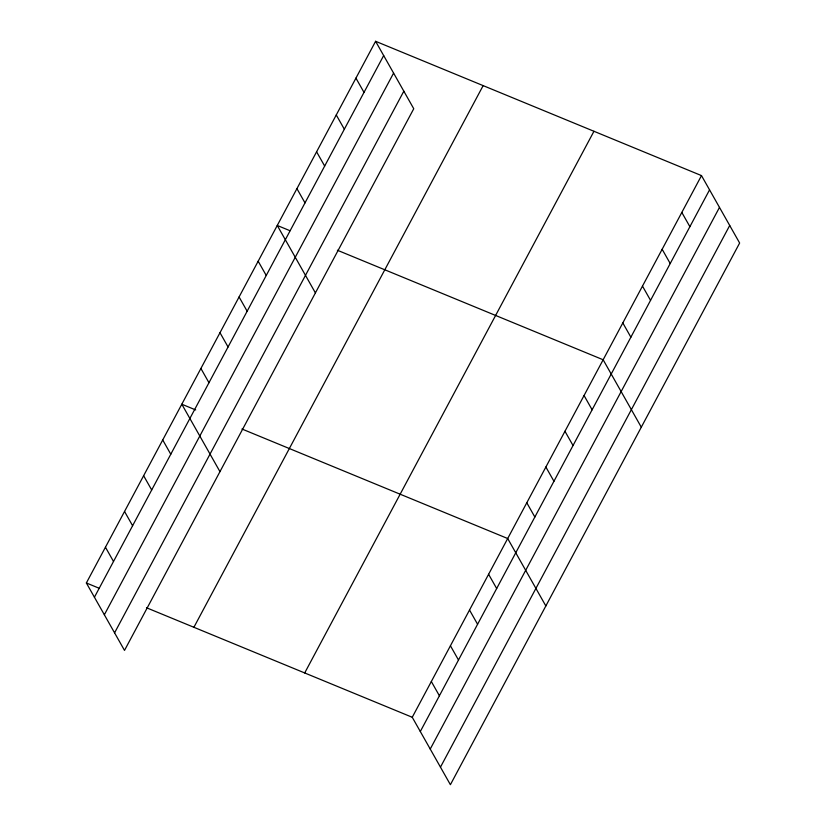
<?xml version="1.0" encoding="UTF-8"?>
<svg xmlns="http://www.w3.org/2000/svg" width="826" height="826" viewBox="0 0 826 826"><rect width="100%" height="100%" fill="white"/><g stroke="black" fill="none" stroke-linecap="round" stroke-linejoin="round"><path stroke-width="1.24" d="M375.603 41.3L413.754 108.733L124.509 650.403L86.358 582.97L375.603 41.3L701.491 175.597L739.642 243.03L450.397 784.7L412.246 717.267L146.491 607.75M94.422 597.229L383.677 55.559M104.355 614.771L393.599 73.101M114.577 632.85L403.831 91.18M193.904 627.285L483.148 85.615M304.701 672.953L593.956 131.282M412.246 717.267L701.491 175.597M420.31 731.526L709.555 189.856M430.232 749.068L719.487 207.398M440.464 767.148L729.719 225.477M289.978 230.712L277.268 225.467L315.408 292.9M337.39 250.247L603.145 359.764L641.296 427.197M195.69 409.933L181.813 404.224L219.964 471.646M241.946 429.004L507.691 538.521L545.841 605.954M86.358 582.97L99.079 588.215M681.822 212.437L689.886 226.685M662.153 249.266L670.216 263.525M642.483 286.095L650.547 300.354M622.814 322.935L630.878 337.194M584.054 395.52L592.118 409.779M564.963 431.265L573.027 445.524M355.934 78.129L364.008 92.388M545.872 467.02L553.947 481.269M336.265 114.969L344.339 129.228M526.781 502.766L534.856 517.024M316.595 151.798L324.67 166.057M296.926 188.638L305 202.886M488.6 574.266L496.674 588.525M469.519 610.022L477.583 624.27M258.177 261.222L266.24 275.471M450.428 645.767L458.492 660.026M239.086 296.968L247.15 311.226M431.337 681.522L439.401 695.771M219.995 332.723L228.059 346.972M200.904 368.468L208.968 382.727M162.722 439.969L170.786 454.228M143.631 475.724L151.695 489.973M124.54 511.47L132.604 525.728M105.449 547.225L113.513 561.473"/></g></svg>
